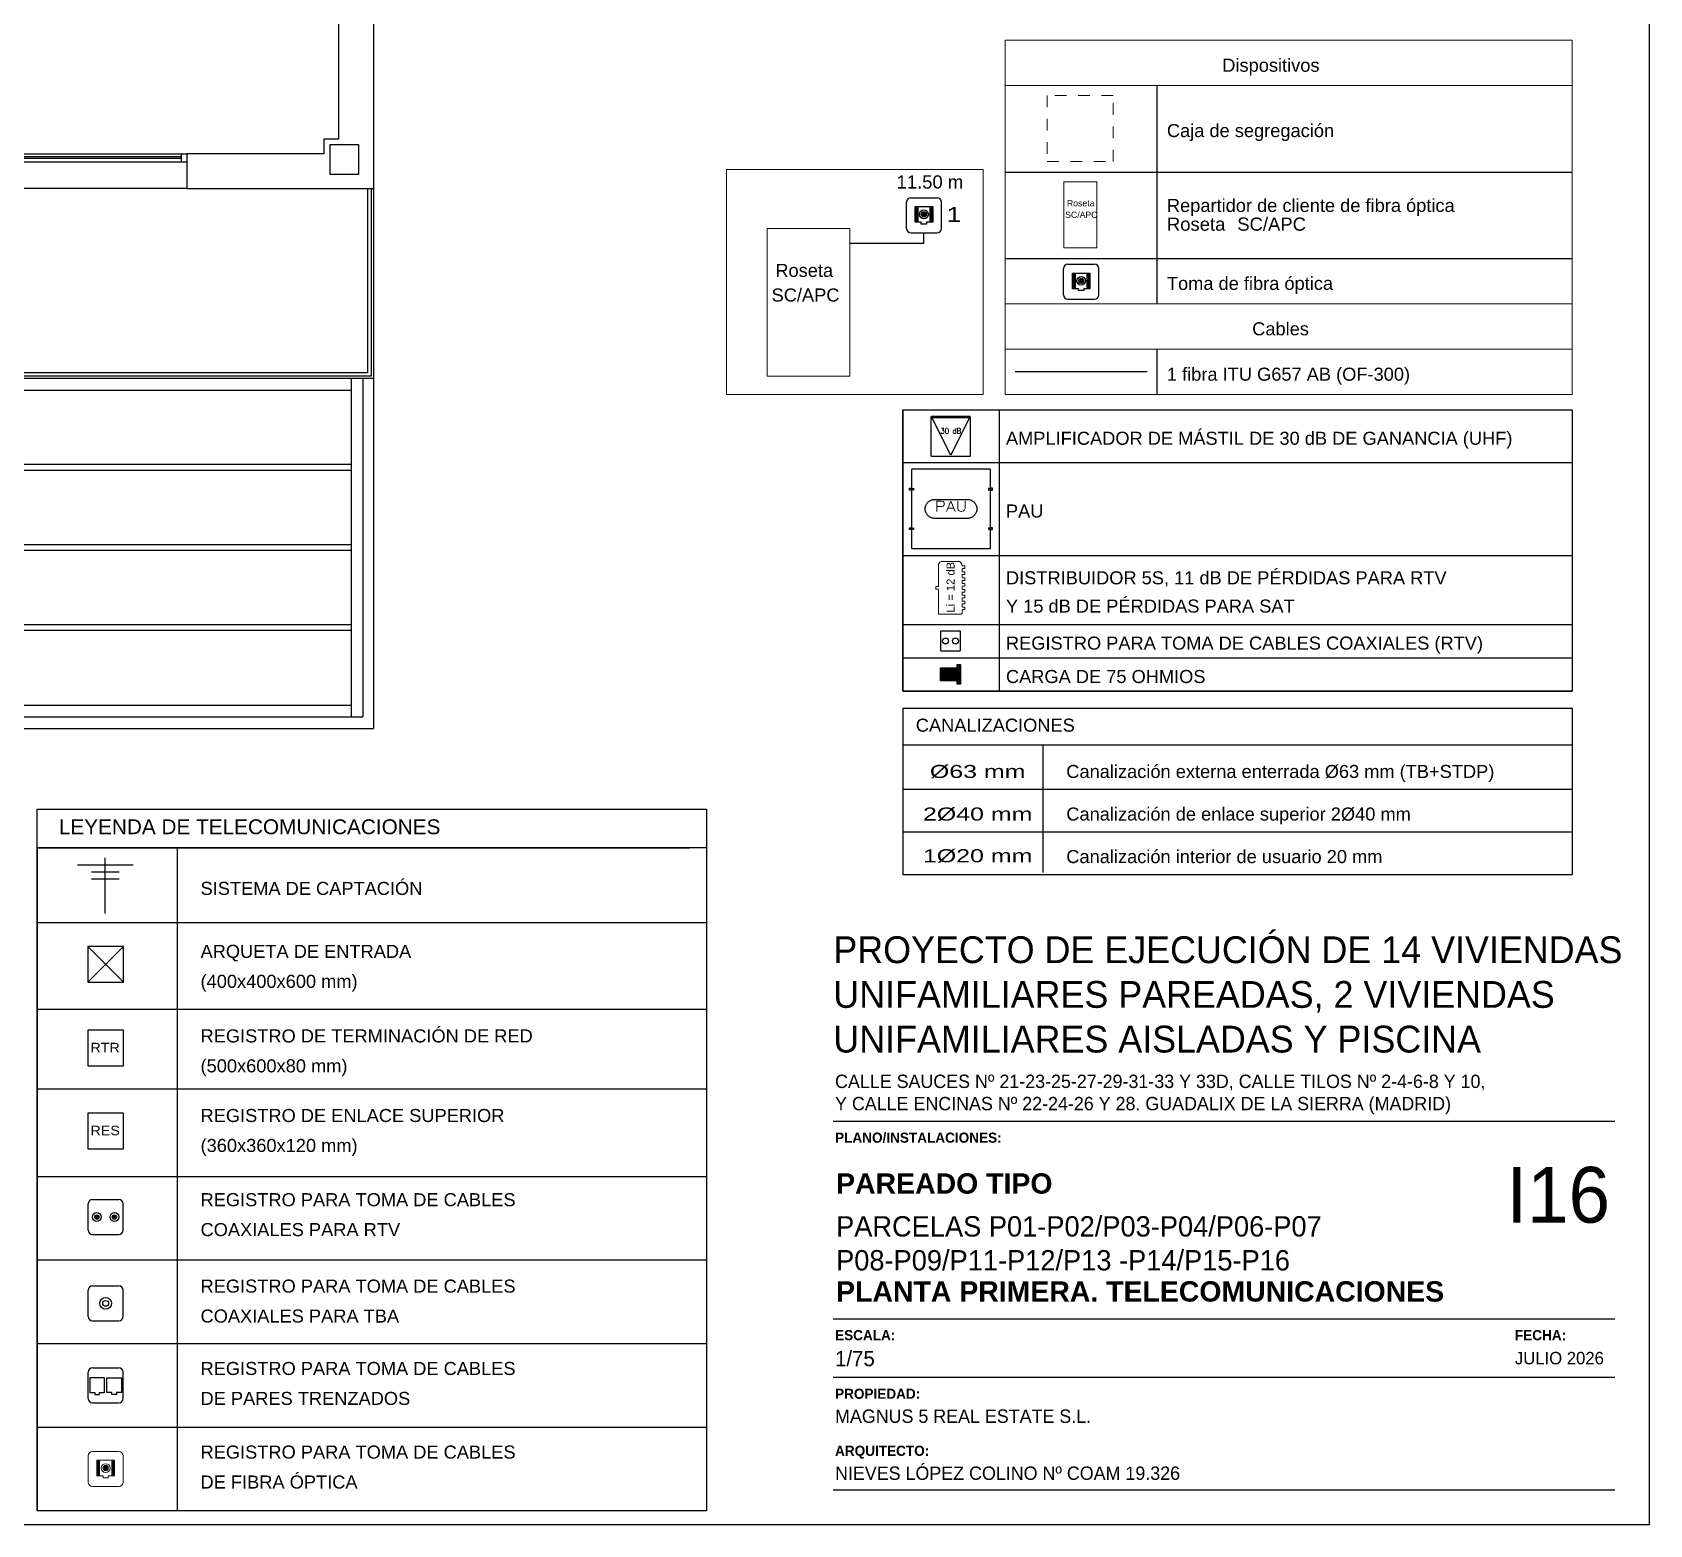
# Model space of a CAD drawing. Header units: millimetres. Extents: x 441156 to 441876, y 4514765 to 4515211.
# Drawn here: x 441552.89 to 441566.76, y 4515133.81 to 4515146.62 of the extents above; entities that cross this region are included whole.
import ezdxf
from ezdxf.enums import TextEntityAlignment as Align

# ---------------------------------------------------------------- set-up
doc = ezdxf.new("R2010")
doc.units = ezdxf.units.MM
doc.linetypes.add('CONTINUA', pattern=[0])
doc.linetypes.add('CYPE_PUNTO', pattern=[0.075, 0, -0.075])
doc.layers.add('01_cartela', color=6, linetype='Continuous', plot=False)
for name, color, linetype in [('01_mono PRIMERA', 2, 'Continuous'), ('01_solar térmico', 3, 'Continuous'), ('01_texto cartela', 5, 'Continuous'), ('01_textos', 7, 'Continuous'), ('CALEFAC_NOTAS', 7, 'Continuous'), ('VENTILACIÓN NOTAS', 7, 'Continuous')]:
    doc.layers.add(name, color=color, linetype=linetype)
for name, color, linetype, lineweight in [('FPL_PLANO_FIBRA_OPTICA_ESPANYA', 7, 'Continuous', 0), ('FPL_PLANO_LEYENDA_ESQ_FIBRA_OPTICA_ESPANYA', 7, 'Continuous', 0), ('FPL_PLANO_LEYENDA_ESQ_TELEVISION', 7, 'Continuous', 0), ('ICT_NUDOS', 19, 'Continuous', 0)]:
    doc.layers.add(name, color=color, linetype=linetype, lineweight=lineweight)
doc.styles.add('Century Gothic', font='', dxfattribs={"height": 2})
doc.styles.add('Century Gothic_3', font='', dxfattribs={"height": 4.5})
doc.styles.add('Century Gothic_5', font='', dxfattribs={"height": 2.5})
doc.styles.add('Century Gothic_6', font='', dxfattribs={"height": 11})
doc.styles.add('CYPETXT', font='romans__.ttf', dxfattribs={"height": 0.2})
doc.styles.add('CYPETXT_romans', font='arial.ttf', dxfattribs={"height": 0.2})
doc.styles.add('Estilo1', font='swissel.ttf')
doc.styles.add('NIEVES2', font='sanss___.ttf')
doc.styles.add('NIEVES3', font='swisseb.ttf')
doc.styles.get('Century Gothic').set_extended_font_data('Century Gothic')
doc.styles.get('Century Gothic_3').set_extended_font_data('Century Gothic')
doc.styles.get('Century Gothic_5').set_extended_font_data('Century Gothic')
doc.styles.get('Century Gothic_6').set_extended_font_data('Century Gothic')

# ---------------------------------------------------------------- blocks, each defined once
blk = doc.blocks.new('A$C065C7C63')
at = {"layer": '01_mono PRIMERA', "color": 254}
for p, q in [((17.707, 7.405, 0), (17.707, 4.63, 0)), ((13.307, 4.93, 0), (16.107, 4.93, 0)), ((13.307, 4.86, 0), (16.107, 4.86, 0)), ((16.057, 4.902, 0), (14.357, 4.902, 0)), ((16.057, 4.888, 0), (14.357, 4.888, 0)), ((16.057, 4.93, 0), (16.057, 4.86, 0)), ((16.107, 4.93, 0), (16.107, 4.63, 0)), ((16.107, 4.63, 0), (13.307, 4.63, 0)), ((16.107, 4.63, 0), (17.707, 4.63, 0)), ((17.657, 4.63, 0), (17.657, 3.05, 0)), ((17.687, 4.63, 0), (17.687, 3.02, 0)), ((17.707, 4.63, 0), (17.707, 3, 0)), ((17.657, 3.05, 0), (12.207, 3.05, 0)), ((17.687, 3.02, 0), (12.207, 3.02, 0)), ((17.707, 3, 0), (12.207, 3, 0)), ((17.517, 0.1, 0), (17.517, 3, 0)), ((17.617, 3, 0), (17.617, 0.1, 0)), ((17.707, 3, 0), (17.707, 0, 0)), ((13.842, 2.9), (17.517, 2.9, 0)), ((17.517, 2.263, 0), (13.842, 2.263)), ((17.517, 2.213, 0), (13.842, 2.213)), ((17.517, 1.575, 0), (13.842, 1.575)), ((17.517, 1.525, 0), (13.842, 1.525)), ((17.517, 0.888, 0), (13.842, 0.888)), ((17.517, 0.838, 0), (13.842, 0.838)), ((10.067, 0.2, 0), (17.517, 0.2, 0)), ((9.957, 0, 0), (17.707, 0, 0)), ((9.967, 0.1, 0), (17.617, 0.1, 0))]:
    blk.add_line(p, q, dxfattribs=at)
blk.add_lwpolyline([(17.407, 7.605), (17.407, 5.055), (17.282, 5.055), (17.282, 4.93), (16.107, 4.93)], dxfattribs=at)
blk.add_lwpolyline([(17.332, 4.755), (17.582, 4.755), (17.582, 5.005), (17.332, 5.005), (17.332, 4.755)], close=True, dxfattribs=at)

msp = doc.modelspace()

# ---------------------------------------------------------------- hatches: boundary and pattern name
at = {"layer": '01_solar térmico'}
for points in [[(441560.46986789, 4515145.1137553), (441560.48491922, 4515145.1137553), (441560.48491922, 4515144.99334466), (441560.46986789, 4515144.99334466)], [(441560.59027852, 4515145.1137553), (441560.60532985, 4515145.1137553), (441560.60532985, 4515144.99334466), (441560.59027852, 4515144.99334466)], [(441561.81809307, 4515144.54294679), (441561.8331444, 4515144.54294679), (441561.8331444, 4515144.42253615), (441561.81809307, 4515144.42253615)], [(441561.9385037, 4515144.54294679), (441561.95355503, 4515144.54294679), (441561.95355503, 4515144.42253615), (441561.9385037, 4515144.42253615)]]:
    msp.add_hatch(color=202, dxfattribs=at).paths.add_polyline_path(points)
h = msp.add_hatch(color=202, dxfattribs=at)
edge = h.paths.add_edge_path()
edge.add_arc((441560.53759887, 4515145.05354998), 0.02257699, 0, 360)
h = msp.add_hatch(color=202, dxfattribs=at)
edge = h.paths.add_edge_path()
edge.add_arc((441561.88582405, 4515144.48274147), 0.02257699, 0, 360)
h = msp.add_hatch(color=202, dxfattribs=at)
edge = h.paths.add_edge_path()
edge.add_arc((441553.44407311, 4515136.45160106), 0.01881416, 0, 360)
h = msp.add_hatch(color=202, dxfattribs=at)
edge = h.paths.add_edge_path()
edge.add_arc((441553.5945864, 4515136.45160106), 0.01881416, 0, 360)
at = {"layer": 'CALEFAC_NOTAS'}
for points in [[(441560.68051174, 4515141.1636695), (441560.82201996, 4515141.1636695), (441560.85032161, 4515141.05046293), (441560.68051174, 4515141.05046293)], [(441560.82201996, 4515141.19197115), (441560.85032161, 4515141.19197115), (441560.85032161, 4515141.02216128), (441560.82201996, 4515141.02216128)]]:
    msp.add_hatch(color=7, dxfattribs=at).paths.add_polyline_path(points)
at = {"layer": 'ICT_NUDOS'}
for points in [[(441553.45159878, 4515134.35816693), (441553.46665011, 4515134.35816693), (441553.46665011, 4515134.2377563), (441553.45159878, 4515134.2377563)], [(441553.57200941, 4515134.35816693), (441553.58706074, 4515134.35816693), (441553.58706074, 4515134.2377563), (441553.57200941, 4515134.2377563)]]:
    msp.add_hatch(color=202, dxfattribs=at).paths.add_polyline_path(points)
h = msp.add_hatch(color=202, dxfattribs=at)
edge = h.paths.add_edge_path()
edge.add_arc((441553.51932976, 4515134.29796161), 0.02257699, 0, 360)

# ---------------------------------------------------------------- linework, layer by layer
at = {"layer": '01_cartela', "color": 3}
msp.add_lwpolyline([(441536.12364582, 4515155.34750872), (441536.12364582, 4515133.8124847), (441566.76163388, 4515133.8124847), (441566.76163388, 4515155.34750872)], close=True, dxfattribs=at)
at = {"layer": '01_solar térmico', "color": 202}
for p, q in [((441560.38708558, 4515144.93313935), (441560.38708558, 4515145.15890928)), ((441560.4247139, 4515145.1965376), (441560.65048384, 4515145.1965376)), ((441560.68811216, 4515144.93313935), (441560.68811216, 4515145.15890928)), ((441560.4247139, 4515144.89551103), (441560.65048384, 4515144.89551103)), ((441561.73531076, 4515144.36233084), (441561.73531076, 4515144.58810077)), ((441561.77293908, 4515144.6257291), (441561.99870902, 4515144.6257291)), ((441562.03633734, 4515144.36233084), (441562.03633734, 4515144.58810077)), ((441561.77293908, 4515144.32470252), (441561.99870902, 4515144.32470252)), ((441561.31976554, 4515143.70687235), (441562.45071792, 4515143.70687235)), ((441553.27736305, 4515139.47360817), (441553.7549533, 4515139.47360817)), ((441553.51615818, 4515139.0557167), (441553.51615818, 4515139.53330695)), ((441553.39676062, 4515139.41390939), (441553.63555574, 4515139.41390939)), ((441553.39676062, 4515139.35421061), (441553.63555574, 4515139.35421061)), ((441553.36563499, 4515138.4670127), (441553.67129275, 4515138.77267046)), ((441553.36563499, 4515138.77267046), (441553.67129275, 4515138.4670127)), ((441553.36881647, 4515136.3387161), (441553.36881647, 4515136.56448603)), ((441553.40644479, 4515136.60211435), (441553.63221473, 4515136.60211435)), ((441553.66984305, 4515136.3387161), (441553.66984305, 4515136.56448603)), ((441553.40644479, 4515136.30108778), (441553.63221473, 4515136.30108778)), ((441553.36881647, 4515135.59801989), (441553.36881647, 4515135.82378983)), ((441553.40644479, 4515135.86141815), (441553.63221473, 4515135.86141815)), ((441553.66984305, 4515135.59801989), (441553.66984305, 4515135.82378983)), ((441553.40644479, 4515135.56039157), (441553.63221473, 4515135.56039157)), ((441553.40644479, 4515135.15808669), (441553.63221473, 4515135.1580867)), ((441553.36879461, 4515134.89465018), (441553.36879461, 4515135.12045291)), ((441553.36881647, 4515134.89468844), (441553.36881647, 4515135.12045837)), ((441553.66984305, 4515134.89468844), (441553.66984305, 4515135.12045837)), ((441553.66986491, 4515134.89465018), (441553.66986491, 4515135.12045291)), ((441553.40644479, 4515134.85706011), (441553.63221473, 4515134.85706011))]:
    msp.add_line(p, q, dxfattribs=at)
for points in [[(441560.46234223, 4515145.12128096), (441560.61285552, 4515145.12128096), (441560.61285552, 4515144.985819), (441560.56017586, 4515144.985819), (441560.56017586, 4515144.97076767), (441560.51502188, 4515144.97076767), (441560.51502188, 4515144.985819), (441560.46234223, 4515144.985819), (441560.46234223, 4515145.12128096)], [(441560.46986789, 4515145.1137553), (441560.48491922, 4515145.1137553), (441560.48491922, 4515144.99334466), (441560.46986789, 4515144.99334466)], [(441560.59027852, 4515145.1137553), (441560.60532985, 4515145.1137553), (441560.60532985, 4515144.99334466), (441560.59027852, 4515144.99334466)], [(441561.8105674, 4515144.55047245), (441561.96108069, 4515144.55047245), (441561.96108069, 4515144.41501049), (441561.90840104, 4515144.41501049), (441561.90840104, 4515144.39995916), (441561.86324706, 4515144.39995916), (441561.86324706, 4515144.41501049), (441561.8105674, 4515144.41501049), (441561.8105674, 4515144.55047245)], [(441561.81809307, 4515144.54294679), (441561.8331444, 4515144.54294679), (441561.8331444, 4515144.42253615), (441561.81809307, 4515144.42253615)], [(441561.9385037, 4515144.54294679), (441561.95355503, 4515144.54294679), (441561.95355503, 4515144.42253615), (441561.9385037, 4515144.42253615)], [(441553.36563499, 4515138.4670127), (441553.67129275, 4515138.4670127), (441553.67129275, 4515138.77267046), (441553.36563499, 4515138.77267046), (441553.36563499, 4515138.4670127)], [(441553.36650088, 4515137.74934474), (441553.67215864, 4515137.74934474), (441553.67215864, 4515138.0550025), (441553.36650088, 4515138.0550025), (441553.36650088, 4515137.74934474)], [(441553.36650088, 4515137.03806395), (441553.67215864, 4515137.03806395), (441553.67215864, 4515137.34372171), (441553.36650088, 4515137.34372171), (441553.36650088, 4515137.03806395)], [(441553.50938868, 4515134.94537318), (441553.50938868, 4515135.07158309), (441553.38317877, 4515135.07158309), (441553.38317877, 4515134.94537318), (441553.42524874, 4515134.94537318), (441553.42524874, 4515134.92959694), (441553.46731871, 4515134.92959694), (441553.46731871, 4515134.94537318)], [(441553.52927085, 4515134.94537318), (441553.52927085, 4515135.07158309), (441553.65548076, 4515135.0715831), (441553.65548076, 4515134.94537319), (441553.61341079, 4515134.94537319), (441553.61341079, 4515134.92959695), (441553.57134082, 4515134.92959695), (441553.57134082, 4515134.94537318)]]:
    msp.add_lwpolyline(points, close=True, dxfattribs=at)
msp.add_lwpolyline([(441559.90137412, 4515144.80570568), (441560.53759887, 4515144.80570568), (441560.53759887, 4515144.89551103)], dxfattribs=at)
for centre, radius in [((441560.53759887, 4515145.05354998), 0.03762832), ((441560.53759887, 4515145.05354998), 0.02257699), ((441561.88582405, 4515144.48274147), 0.03762832), ((441561.88582405, 4515144.48274147), 0.02257699), ((441553.44407311, 4515136.45160106), 0.03762832), ((441553.44407311, 4515136.45160106), 0.01881416), ((441553.5945864, 4515136.45160106), 0.03762832), ((441553.5945864, 4515136.45160106), 0.01881416), ((441553.51932976, 4515135.71090486), 0.0501711), ((441553.51932976, 4515135.71090486), 0.02508555)]:
    msp.add_circle(centre, radius, dxfattribs=at)
for centre, start, end in [((441560.4247139, 4515145.15890928), 90, 180), ((441560.65048384, 4515145.15890928), 0, 90), ((441560.4247139, 4515144.93313935), 180, 270), ((441560.65048384, 4515144.93313935), 270, 0), ((441561.77293908, 4515144.58810077), 90, 180), ((441561.99870902, 4515144.58810077), 0, 90), ((441561.77293908, 4515144.36233084), 180, 270), ((441561.99870902, 4515144.36233084), 270, 0), ((441553.40644479, 4515136.56448603), 90, 180), ((441553.63221473, 4515136.56448603), 0, 90), ((441553.40644479, 4515136.3387161), 180, 270), ((441553.63221473, 4515136.3387161), 270, 0), ((441553.40644479, 4515135.82378983), 90, 180), ((441553.63221473, 4515135.82378983), 0, 90), ((441553.40644479, 4515135.59801989), 180, 270), ((441553.63221473, 4515135.59801989), 270, 0), ((441553.40644479, 4515135.12045837), 90, 180), ((441553.63221473, 4515135.12045837), 0, 90), ((441553.40644479, 4515134.89468844), 180, 270), ((441553.63221473, 4515134.89468844), 270, 0)]:
    msp.add_arc(centre, 0.03762832, start, end, dxfattribs=at)
at = {"layer": '01_texto cartela', "color": 5}
for p, q in [((441559.76036073, 4515137.27339118), (441566.46163388, 4515137.27339118)), ((441559.76036073, 4515135.5790118), (441566.46163388, 4515135.5790118)), ((441559.76036073, 4515135.07669236), (441566.46163388, 4515135.07669236)), ((441559.76036073, 4515134.1124847), (441566.46163388, 4515134.1124847))]:
    msp.add_line(p, q, dxfattribs=at)
at = {"layer": 'CALEFAC_NOTAS', "color": 7}
for p, q in [((441560.35575037, 4515143.37598477), (441560.35575037, 4515140.96272783)), ((441566.09826554, 4515143.37598477), (441566.09826554, 4515140.96272783)), ((441560.35575037, 4515140.96272783), (441566.09826554, 4515140.96272783)), ((441560.35575037, 4515140.81744487), (441566.09826554, 4515140.81744487)), ((441560.35575037, 4515140.50339057), (441566.09826554, 4515140.50339057)), ((441552.93060739, 4515139.61772133), (441552.93060739, 4515133.9318745)), ((441552.93060739, 4515139.61772133), (441558.52781939, 4515139.61772133)), ((441560.35575037, 4515139.39095549), (441566.09826554, 4515139.39095549))]:
    msp.add_line(p, q, dxfattribs=at)
at = {"layer": 'CALEFAC_NOTAS', "linetype": 'CONTINUA'}
for p, q in [((441560.35575037, 4515140.81744487), (441560.35575037, 4515139.39095549)), ((441566.09826554, 4515140.81744487), (441566.09826554, 4515139.39095549))]:
    msp.add_line(p, q, dxfattribs=at)
for points in [[(441566.09826554, 4515140.96272783), (441560.35575037, 4515140.96272783), (441560.35575037, 4515143.37598477), (441566.09826554, 4515143.37598477)], [(441552.93060739, 4515139.95161906), (441558.67312255, 4515139.95161906), (441558.67312255, 4515133.9318745), (441552.93060739, 4515133.9318745)]]:
    msp.add_lwpolyline(points, close=True, dxfattribs=at)
at = {"layer": 'CALEFAC_NOTAS', "color": 7}
for points in [[(441560.7675393, 4515143.31867394), (441560.60282373, 4515143.31867394), (441560.6012495, 4515143.31842461), (441560.59982938, 4515143.31770102), (441560.59870236, 4515143.316574), (441560.59797877, 4515143.31515387), (441560.59772943, 4515143.31357965), (441560.59772943, 4515142.98414851), (441560.59797877, 4515142.98257428), (441560.59870236, 4515142.98115415), (441560.59982938, 4515142.98002714), (441560.6012495, 4515142.97930354), (441560.60282373, 4515142.97905421), (441560.93225487, 4515142.97905421), (441560.93382909, 4515142.97930354), (441560.93524922, 4515142.98002714), (441560.93637624, 4515142.98115415), (441560.93709983, 4515142.98257428), (441560.93734916, 4515142.98414851), (441560.93734916, 4515143.31357965), (441560.93709983, 4515143.31515387), (441560.93637624, 4515143.316574), (441560.93524922, 4515143.31770102), (441560.93382909, 4515143.31842461), (441560.93225487, 4515143.31867394), (441560.7675393, 4515143.31867394)], [(441560.60621993, 4515143.31018345), (441560.92885867, 4515143.31018345), (441560.7675393, 4515142.9875447), (441560.60621993, 4515143.31018345)], [(441560.76966192, 4515142.86655517), (441560.43513649, 4515142.86655517), (441560.43356226, 4515142.86630584), (441560.43214213, 4515142.86558225), (441560.43101511, 4515142.86445523), (441560.43029152, 4515142.8630351), (441560.43004219, 4515142.86146088), (441560.43004219, 4515142.19241001), (441560.43029152, 4515142.19083578), (441560.43101511, 4515142.18941566), (441560.43214213, 4515142.18828863), (441560.43356226, 4515142.18756504), (441560.43513649, 4515142.18731571), (441561.10418736, 4515142.18731571), (441561.10576158, 4515142.18756504), (441561.10718171, 4515142.18828863), (441561.10830873, 4515142.18941566), (441561.10903232, 4515142.19083578), (441561.10928165, 4515142.19241001), (441561.10928165, 4515142.86146088), (441561.10903232, 4515142.8630351), (441561.10830873, 4515142.86445523), (441561.10718171, 4515142.86558225), (441561.10576158, 4515142.86630584), (441561.10418736, 4515142.86655517), (441560.76966192, 4515142.86655517)], [(441560.43004219, 4515142.68825481), (441560.4130612, 4515142.68825481), (441560.4130612, 4515142.7052358), (441560.43004219, 4515142.7052358), (441560.43004219, 4515142.68825481)], [(441560.44702318, 4515142.7052358), (441560.44702318, 4515142.68825481), (441560.43004219, 4515142.69674531), (441560.44702318, 4515142.7052358)], [(441561.09230067, 4515142.7052358), (441561.09230067, 4515142.68825481), (441561.10928165, 4515142.69674531), (441561.09230067, 4515142.7052358)], [(441561.10928165, 4515142.68825481), (441561.12626264, 4515142.68825481), (441561.12626264, 4515142.7052358), (441561.10928165, 4515142.7052358), (441561.10928165, 4515142.68825481)], [(441560.90958525, 4515142.60844418), (441560.91502943, 4515142.60826216), (441560.9204493, 4515142.60771691), (441560.92582065, 4515142.60681088), (441560.93111948, 4515142.6055481), (441560.93632214, 4515142.60393423), (441560.94140539, 4515142.60197645), (441560.94634652, 4515142.59968352), (441560.95112346, 4515142.59706569), (441560.95571488, 4515142.59413463), (441560.96010028, 4515142.59090345), (441560.96426007, 4515142.58738657), (441560.96817566, 4515142.5835997), (441560.97182958, 4515142.57955975), (441560.97520549, 4515142.57528477), (441560.97828833, 4515142.57079385), (441560.98106433, 4515142.56610705), (441560.98352108, 4515142.5612453), (441560.98564762, 4515142.55623031), (441560.98743445, 4515142.55108449), (441560.98887358, 4515142.54583081), (441560.98995859, 4515142.54049274), (441560.99068463, 4515142.53509411), (441560.99104847, 4515142.52965905), (441560.99104847, 4515142.52421183), (441560.99068463, 4515142.51877677), (441560.98995859, 4515142.51337815), (441560.98887358, 4515142.50804008), (441560.98743445, 4515142.50278639), (441560.98564762, 4515142.49764057), (441560.98352108, 4515142.49262558), (441560.98106433, 4515142.48776383), (441560.97828833, 4515142.48307703), (441560.97520549, 4515142.47858611), (441560.97182958, 4515142.47431113), (441560.96817566, 4515142.47027119), (441560.96426007, 4515142.46648432), (441560.96010028, 4515142.46296744), (441560.95571488, 4515142.45973625), (441560.95112346, 4515142.4568052), (441560.94634652, 4515142.45418736), (441560.94140539, 4515142.45189443), (441560.93632214, 4515142.44993666), (441560.93111948, 4515142.44832278), (441560.92582065, 4515142.44706), (441560.9204493, 4515142.44615397), (441560.91502943, 4515142.44560873), (441560.90958525, 4515142.44542671), (441560.62973859, 4515142.44542671), (441560.62429441, 4515142.44560873), (441560.61887454, 4515142.44615397), (441560.61350319, 4515142.44706), (441560.60820436, 4515142.44832278), (441560.6030017, 4515142.44993666), (441560.59791846, 4515142.45189443), (441560.59297733, 4515142.45418736), (441560.58820038, 4515142.4568052), (441560.58360896, 4515142.45973625), (441560.57922356, 4515142.46296744), (441560.57506378, 4515142.46648432), (441560.57114818, 4515142.47027119), (441560.56749427, 4515142.47431113), (441560.56411835, 4515142.47858611), (441560.56103551, 4515142.48307703), (441560.55825951, 4515142.48776383), (441560.55580276, 4515142.49262558), (441560.55367622, 4515142.49764057), (441560.5518894, 4515142.50278639), (441560.55045026, 4515142.50804008), (441560.54936525, 4515142.51337815), (441560.54863921, 4515142.51877677), (441560.54827537, 4515142.52421183), (441560.54827537, 4515142.52965905), (441560.54863921, 4515142.53509411), (441560.54936525, 4515142.54049274), (441560.55045026, 4515142.54583081), (441560.5518894, 4515142.55108449), (441560.55367622, 4515142.55623031), (441560.55580276, 4515142.5612453), (441560.55825951, 4515142.56610705), (441560.56103551, 4515142.57079385), (441560.56411835, 4515142.57528477), (441560.56749427, 4515142.57955975), (441560.57114818, 4515142.5835997), (441560.57506378, 4515142.58738657), (441560.57922356, 4515142.59090345), (441560.58360896, 4515142.59413463), (441560.58820038, 4515142.59706569), (441560.59297733, 4515142.59968352), (441560.59791846, 4515142.60197645), (441560.6030017, 4515142.60393423), (441560.60820436, 4515142.6055481), (441560.61350319, 4515142.60681088), (441560.61887454, 4515142.60771691), (441560.62429441, 4515142.60826216), (441560.62973859, 4515142.60844418), (441560.90958525, 4515142.60844418)], [(441560.43004219, 4515142.34863508), (441560.4130612, 4515142.34863508), (441560.4130612, 4515142.36561607), (441560.43004219, 4515142.36561607), (441560.43004219, 4515142.34863508)], [(441560.44702318, 4515142.36561607), (441560.44702318, 4515142.34863508), (441560.43004219, 4515142.35712558), (441560.44702318, 4515142.36561607)], [(441561.09230067, 4515142.36561607), (441561.09230067, 4515142.34863508), (441561.10928165, 4515142.35712558), (441561.09230067, 4515142.36561607)], [(441561.10928165, 4515142.34863508), (441561.12626264, 4515142.34863508), (441561.12626264, 4515142.36561607), (441561.10928165, 4515142.36561607), (441561.10928165, 4515142.34863508)], [(441560.76541667, 4515141.4785253), (441560.68560604, 4515141.4785253), (441560.68403181, 4515141.47827596), (441560.68261169, 4515141.47755237), (441560.68148467, 4515141.47642535), (441560.68076107, 4515141.47500523), (441560.68051174, 4515141.473431), (441560.68051174, 4515141.31380973), (441560.68076107, 4515141.3122355), (441560.68148467, 4515141.31081538), (441560.68261169, 4515141.30968835), (441560.68403181, 4515141.30896476), (441560.68560604, 4515141.30871543), (441560.84522731, 4515141.30871543), (441560.84680154, 4515141.30896476), (441560.84822166, 4515141.30968835), (441560.84934868, 4515141.31081538), (441560.85007228, 4515141.3122355), (441560.85032161, 4515141.31380973), (441560.85032161, 4515141.473431), (441560.85007228, 4515141.47500523), (441560.84934868, 4515141.47642535), (441560.84822166, 4515141.47755237), (441560.84680154, 4515141.47827596), (441560.84522731, 4515141.4785253), (441560.76541667, 4515141.4785253)], [(441560.68051174, 4515141.1636695), (441560.82201996, 4515141.1636695), (441560.85032161, 4515141.05046293), (441560.68051174, 4515141.05046293)], [(441560.82201996, 4515141.19197115), (441560.85032161, 4515141.19197115), (441560.85032161, 4515141.02216128), (441560.82201996, 4515141.02216128)]]:
    msp.add_lwpolyline(points, close=True, dxfattribs=at)
msp.add_lwpolyline([(441558.67312255, 4515139.61772133), (441552.93060739, 4515139.61772133), (441552.93060739, 4515139.95161906)], dxfattribs=at)
for centre in [(441560.72296421, 4515141.39362036), (441560.80786914, 4515141.39362036)]:
    msp.add_circle(centre, 0.02547148, dxfattribs=at)
at = {"layer": 'FPL_PLANO_FIBRA_OPTICA_ESPANYA'}
msp.add_lwpolyline([(441559.90137412, 4515144.93237235), (441559.19176554, 4515144.93237235), (441559.19176554, 4515143.66570568), (441559.90137412, 4515143.66570568), (441559.90137412, 4515144.93237235)], close=True, dxfattribs=at)
at = {"layer": 'FPL_PLANO_LEYENDA_ESQ_FIBRA_OPTICA_ESPANYA', "lineweight": 9}
for p, q in [((441561.23426554, 4515146.54737235), (441566.09826554, 4515146.54737235)), ((441561.23426554, 4515146.54737235), (441561.23426554, 4515143.50737235)), ((441566.09826554, 4515146.54737235), (441566.09826554, 4515143.50737235)), ((441561.23426554, 4515146.15787235), (441566.09826554, 4515146.15787235)), ((441561.23426554, 4515144.28637235), (441566.09826554, 4515144.28637235)), ((441561.23426554, 4515143.89687235), (441566.09826554, 4515143.89687235)), ((441561.23426554, 4515143.50737235), (441566.09826554, 4515143.50737235))]:
    msp.add_line(p, q, dxfattribs=at)
at = {"layer": 'FPL_PLANO_LEYENDA_ESQ_FIBRA_OPTICA_ESPANYA', "color": 9, "true_color": 0xc0c0c0}
msp.add_lwpolyline([(441566.09826554, 4515146.54737235), (441561.23426554, 4515146.54737235)], dxfattribs=at)
at = {"layer": 'FPL_PLANO_LEYENDA_ESQ_FIBRA_OPTICA_ESPANYA', "color": 254, "true_color": 0xdad7d3}
for points in [[(441561.23426554, 4515146.54737235), (441566.09826554, 4515146.54737235), (441566.09826554, 4515146.15787235), (441561.23426554, 4515146.15787235)], [(441561.23426554, 4515144.28637235), (441566.09826554, 4515144.28637235), (441566.09826554, 4515143.89687235), (441561.23426554, 4515143.89687235)]]:
    msp.add_lwpolyline(points, close=True, dxfattribs=at)
at = {"layer": 'FPL_PLANO_LEYENDA_ESQ_FIBRA_OPTICA_ESPANYA', "linetype": 'CYPE_PUNTO'}
msp.add_lwpolyline([(441562.16122298, 4515146.07237235), (441561.59526554, 4515146.07237235), (441561.59526554, 4515145.5064149), (441562.16122298, 4515145.5064149), (441562.16122298, 4515146.07237235)], close=True, dxfattribs=at)
at = {"layer": 'FPL_PLANO_LEYENDA_ESQ_FIBRA_OPTICA_ESPANYA', "lineweight": 9}
msp.add_lwpolyline([(441558.8434322, 4515143.50737235), (441561.04426554, 4515143.50737235), (441561.04426554, 4515145.43903901), (441558.8434322, 4515145.43903901), (441558.8434322, 4515143.50737235)], close=True, dxfattribs=at)
at = {"layer": 'FPL_PLANO_LEYENDA_ESQ_FIBRA_OPTICA_ESPANYA'}
msp.add_lwpolyline([(441562.02074426, 4515145.33137235), (441561.73776554, 4515145.33137235), (441561.73776554, 4515144.7654149), (441562.02074426, 4515144.7654149), (441562.02074426, 4515145.33137235)], close=True, dxfattribs=at)
at = {"layer": 'FPL_PLANO_LEYENDA_ESQ_TELEVISION'}
msp.add_lwpolyline([(441560.63836351, 4515141.86096678), (441560.66098531, 4515141.86096678), (441560.66098531, 4515142.04194115), (441560.66264609, 4515142.05242693), (441560.66746588, 4515142.06188629), (441560.67497287, 4515142.06939328), (441560.68443223, 4515142.07421307), (441560.694918, 4515142.07587385), (441560.83064879, 4515142.07587385), (441560.84113457, 4515142.07421307), (441560.85059393, 4515142.06939328), (441560.85810091, 4515142.06188629), (441560.8629207, 4515142.05242693), (441560.86458148, 4515142.04194115), (441560.86458148, 4515142.03691409), (441560.88720328, 4515142.03691409), (441560.88720328, 4515142.01429229), (441560.87136802, 4515142.01429229), (441560.86927087, 4515142.01396013), (441560.86737899, 4515142.01299618), (441560.8658776, 4515142.01149478), (441560.86491364, 4515142.00960291), (441560.86458148, 4515142.00750575), (441560.86458148, 4515141.99342997), (441560.86491364, 4515141.99133281), (441560.8658776, 4515141.98944094), (441560.86737899, 4515141.98793954), (441560.86927087, 4515141.98697559), (441560.87136802, 4515141.98664343), (441560.88720328, 4515141.98664343), (441560.88720328, 4515141.96402163), (441560.87136802, 4515141.96402163), (441560.86927087, 4515141.96368947), (441560.86737899, 4515141.96272552), (441560.8658776, 4515141.96122412), (441560.86491364, 4515141.95933225), (441560.86458148, 4515141.95723509), (441560.86458148, 4515141.94315931), (441560.86491364, 4515141.94106215), (441560.8658776, 4515141.93917028), (441560.86737899, 4515141.93766888), (441560.86927087, 4515141.93670493), (441560.87136802, 4515141.93637277), (441560.88720328, 4515141.93637277), (441560.88720328, 4515141.91375097), (441560.87136802, 4515141.91375097), (441560.86927087, 4515141.91341881), (441560.86737899, 4515141.91245486), (441560.8658776, 4515141.91095346), (441560.86491364, 4515141.90906159), (441560.86458148, 4515141.90696443), (441560.86458148, 4515141.89288865), (441560.86491364, 4515141.89079149), (441560.8658776, 4515141.88889962), (441560.86737899, 4515141.88739822), (441560.86927087, 4515141.88643427), (441560.87136802, 4515141.88610211), (441560.88720328, 4515141.88610211), (441560.88720328, 4515141.86348031), (441560.87136802, 4515141.86348031), (441560.86927087, 4515141.86314815), (441560.86737899, 4515141.8621842), (441560.8658776, 4515141.8606828), (441560.86491364, 4515141.85879093), (441560.86458148, 4515141.85669377), (441560.86458148, 4515141.84261799), (441560.86491364, 4515141.84052083), (441560.8658776, 4515141.83862896), (441560.86737899, 4515141.83712756), (441560.86927087, 4515141.8361636), (441560.87136802, 4515141.83583145), (441560.88720328, 4515141.83583145), (441560.88720328, 4515141.81320965), (441560.87136802, 4515141.81320965), (441560.86927087, 4515141.81287749), (441560.86737899, 4515141.81191354), (441560.8658776, 4515141.81041214), (441560.86491364, 4515141.80852027), (441560.86458148, 4515141.80642311), (441560.86458148, 4515141.79234733), (441560.86491364, 4515141.79025017), (441560.8658776, 4515141.7883583), (441560.86737899, 4515141.7868569), (441560.86927087, 4515141.78589294), (441560.87136802, 4515141.78556079), (441560.88720328, 4515141.78556079), (441560.88720328, 4515141.76293899), (441560.87136802, 4515141.76293899), (441560.86927087, 4515141.76260683), (441560.86737899, 4515141.76164288), (441560.8658776, 4515141.76014148), (441560.86491364, 4515141.75824961), (441560.86458148, 4515141.75615245), (441560.86458148, 4515141.74207667), (441560.86491364, 4515141.73997951), (441560.8658776, 4515141.73808764), (441560.86737899, 4515141.73658624), (441560.86927087, 4515141.73562228), (441560.87136802, 4515141.73529013), (441560.88720328, 4515141.73529013), (441560.88720328, 4515141.71266833), (441560.87136802, 4515141.71266833), (441560.86927087, 4515141.71233617), (441560.86737899, 4515141.71137222), (441560.8658776, 4515141.70987082), (441560.86491364, 4515141.70797895), (441560.86458148, 4515141.70588179), (441560.86458148, 4515141.69180601), (441560.86491364, 4515141.68970885), (441560.8658776, 4515141.68781698), (441560.86737899, 4515141.68631558), (441560.86927087, 4515141.68535162), (441560.87136802, 4515141.68501947), (441560.88720328, 4515141.68501947), (441560.88720328, 4515141.66239767), (441560.87136802, 4515141.66239767), (441560.86927087, 4515141.66206551), (441560.86737899, 4515141.66110156), (441560.8658776, 4515141.65960016), (441560.86491364, 4515141.65770829), (441560.86458148, 4515141.65561113), (441560.86458148, 4515141.63022445), (441560.86424933, 4515141.62812729), (441560.86328537, 4515141.62623542), (441560.86178397, 4515141.62473402), (441560.8598921, 4515141.62377007), (441560.85779494, 4515141.62343791), (441560.66777185, 4515141.62343791), (441560.66567469, 4515141.62377007), (441560.66378282, 4515141.62473402), (441560.66228142, 4515141.62623542), (441560.66131747, 4515141.62812729), (441560.66098531, 4515141.63022445), (441560.66098531, 4515141.83155844), (441560.66065315, 4515141.8336556), (441560.6596892, 4515141.83554747), (441560.6581878, 4515141.83704887), (441560.65629593, 4515141.83801282), (441560.65419877, 4515141.83834498), (441560.63836351, 4515141.83834498), (441560.63836351, 4515141.86096678)], close=True, dxfattribs=at)
at = {"layer": 'ICT_NUDOS', "color": 202}
for p, q in [((441553.40644479, 4515134.44094924), (441553.63221473, 4515134.44094924)), ((441553.36881647, 4515134.17755098), (441553.36881647, 4515134.40332092)), ((441553.66984305, 4515134.17755098), (441553.66984305, 4515134.40332092)), ((441553.40644479, 4515134.13992266), (441553.63221473, 4515134.13992266))]:
    msp.add_line(p, q, dxfattribs=at)
for points in [[(441553.44407311, 4515134.36569259), (441553.5945864, 4515134.36569259), (441553.5945864, 4515134.23023063), (441553.54190675, 4515134.23023063), (441553.54190675, 4515134.2151793), (441553.49675277, 4515134.2151793), (441553.49675277, 4515134.23023063), (441553.44407311, 4515134.23023063), (441553.44407311, 4515134.36569259)], [(441553.45159878, 4515134.35816693), (441553.46665011, 4515134.35816693), (441553.46665011, 4515134.2377563), (441553.45159878, 4515134.2377563)], [(441553.57200941, 4515134.35816693), (441553.58706074, 4515134.35816693), (441553.58706074, 4515134.2377563), (441553.57200941, 4515134.2377563)]]:
    msp.add_lwpolyline(points, close=True, dxfattribs=at)
for radius in [0.03762832, 0.02257699]:
    msp.add_circle((441553.51932976, 4515134.29796161), radius, dxfattribs=at)
for centre, start, end in [((441553.40644479, 4515134.40332092), 90, 180), ((441553.63221473, 4515134.40332092), 0, 90), ((441553.40644479, 4515134.17755098), 180, 270), ((441553.63221473, 4515134.17755098), 270, 0)]:
    msp.add_arc(centre, 0.03762832, start, end, dxfattribs=at)
at = {"layer": 'VENTILACIÓN NOTAS', "color": 5}
for p, q in [((441562.53576554, 4515146.15787235), (441562.53576554, 4515144.28637235)), ((441561.23426554, 4515145.41687235), (441566.09826554, 4515145.41687235)), ((441561.23426554, 4515144.67587235), (441566.09826554, 4515144.67587235)), ((441562.53576554, 4515143.89687235), (441562.53576554, 4515143.50737235)), ((441561.18357347, 4515143.37598477), (441561.18357347, 4515140.96272783)), ((441560.35575037, 4515142.923866), (441566.09826554, 4515142.923866)), ((441560.35575037, 4515142.12788226), (441566.09826554, 4515142.12788226)), ((441560.35575037, 4515141.53583613), (441566.09826554, 4515141.53583613)), ((441560.35575037, 4515141.24928198), (441566.09826554, 4515141.24928198)), ((441561.55786565, 4515140.50339057), (441561.55786565, 4515139.40811693)), ((441560.35575037, 4515140.12113792), (441566.09826554, 4515140.12113792)), ((441560.35575037, 4515139.7560467), (441566.09826554, 4515139.7560467)), ((441554.13272266, 4515139.61772133), (441554.13272266, 4515133.9318745)), ((441552.93060739, 4515138.97746313), (441558.67312255, 4515138.97746313)), ((441552.93060739, 4515138.97746313), (441558.67312255, 4515138.97746313)), ((441552.93060739, 4515138.23469925), (441558.67312255, 4515138.23469925)), ((441552.93060739, 4515138.23469925), (441558.67312255, 4515138.23469925)), ((441552.93060739, 4515137.55184555), (441558.67312255, 4515137.55184555)), ((441552.93060739, 4515136.80042434), (441558.67312255, 4515136.80042434)), ((441552.93060739, 4515136.08328688), (441558.67312255, 4515136.08328688)), ((441552.93060739, 4515135.36614942), (441558.67312255, 4515135.36614942)), ((441552.93060739, 4515134.64901196), (441558.67312255, 4515134.64901196))]:
    msp.add_line(p, q, dxfattribs=at)

# ---------------------------------------------------------------- block references
at = {"layer": '01_mono PRIMERA'}
msp.add_blockref('A$C065C7C63', (441538.10947956, 4515140.64417545), dxfattribs=at)

# ---------------------------------------------------------------- texts
at = {"layer": '01_solar térmico', "color": 202, "style": 'NIEVES2'}
for s, width, p, p2 in [('RTR', 1.096161, (441553.38911367, 4515137.86467189), (441553.64097567, 4515137.86467189)), ('RES', 1.095627, (441553.38911367, 4515137.1533911), (441553.64097567, 4515137.1533911))]:
    msp.add_text(s, height=0.081508736, dxfattribs=dict(at, width=width)).set_placement(p, p2, align=Align.FIT)
at = {"layer": '01_texto cartela', "color": 5}
for s, insert, char_height, width, attachment_point, style in [('\\PPROYECTO DE EJECUCIÓN DE 14 VIVIENDAS UNIFAMILIARES PAREADAS, 2 VIVIENDAS UNIFAMILIARES AISLADAS Y PISCINA', (441559.76036073, 4515139.24320227), 0.23, 6.8221698289, 1, 'Century Gothic_3'), ('CALLE SAUCES Nº 21-23-25-27-29-31-33 Y 33D, CALLE TILOS Nº 2-4-6-8 Y 10, \\PY CALLE ENCINAS Nº 22-24-26 Y 28. GUADALIX DE LA SIERRA (MADRID)', (441559.77515462, 4515137.67310265), 0.114550418, 9.2468106263, 1, 'Century Gothic'), ('{\\fCentury Gothic|b1|i0|c0|p34;PLANO/INSTALACIONES: }', (441559.77515462, 4515137.17613372), 0.0870135776, 2.1171461181, 1, 'Century Gothic'), ('\\pt2.3273;\\PPARCELAS P01-P02/P03-P04/P06-P07\\PP08-P09/P11-P12/P13 -P14/P15-P16 ', (441559.78403095, 4515135.99094298), 0.1745530179, 7.0090801689, 7, 'Century Gothic_5'), ('\\pt2.3273;PLANTA PRIMERA. TELECOMUNICACIONES', (441559.78403095, 4515135.72377073), 0.1745530179, 7.0090801689, 7, 'NIEVES3'), ('{\\fCentury Gothic|b1|i0|c0|p34;ESCALA: }', (441559.77515462, 4515135.48175434), 0.0870135776, 2.1171461181, 1, 'Century Gothic'), ('{\\fCentury Gothic|b1|i0|c0|p34;FECHA: }', (441565.60602204, 4515135.48175434), 0.0870135776, 2.1171461181, 1, 'Century Gothic'), ('1/75', (441559.77515462, 4515135.3031219), 0.130914763, 2.1171461181, 1, 'Century Gothic'), ('JULIO 2026', (441565.60602204, 4515135.29489519), 0.106913723, 3.5043768434, 1, 'Century Gothic'), ('{\\fCentury Gothic|b1|i0|c0|p34;PROPIEDAD:}', (441559.77515462, 4515134.97906928), 0.0870135776, 0.8370923696, 1, 'Century Gothic'), ('MAGNUS 5 REAL ESTATE S.L.', (441559.77515462, 4515134.80043684), 0.114550418, 4.882308024, 1, 'Century Gothic'), ('{\\fCentury Gothic|b1|i0|c0|p34;ARQUITECTO:}', (441559.77515462, 4515134.489984), 0.0870135776, 0.8370923696, 1, 'Century Gothic'), ('NIEVES LÓPEZ COLINO Nº COAM 19.326', (441559.77515462, 4515134.31135157), 0.114550418, 3.6515309653, 1, 'Century Gothic')]:
    msp.add_mtext(s, dxfattribs=dict(at, insert=insert, char_height=char_height, width=width, attachment_point=attachment_point, style=style))
at = {"layer": '01_texto cartela', "color": 1}
for s, insert, char_height, width, attachment_point, style in [('\\pt2.3273;PAREADO TIPO ', (441559.78403095, 4515136.64975464), 0.1745530179, 7.0090801689, 7, 'NIEVES3'), ('I16', (441566.42210664, 4515136.88187026), 0.478574677, 1.0498533469, 3, 'Century Gothic_6')]:
    msp.add_mtext(s, dxfattribs=dict(at, insert=insert, char_height=char_height, width=width, attachment_point=attachment_point, style=style))
at = {"layer": '01_textos', "color": 5, "style": 'Estilo1'}
for s, height, p in [('Dispositivos', 0.1119292596, (441563.09626554, 4515146.24337235)), ('Caja de segregación', 0.1119292596, (441562.62126554, 4515145.68287235)), ('Repartidor de cliente de fibra óptica', 0.1119292596, (441562.62126554, 4515145.04064282)), ('Roseta', 0.11192926, (441559.26307887, 4515144.48323346)), ('SC/APC', 0.11192926, (441559.23096887, 4515144.27212235)), ('Toma de fibra óptica', 0.1119292596, (441562.62126554, 4515144.37187235)), ('Cables', 0.11192926, (441563.35276554, 4515143.98237235)), ('1 fibra ITU G657 AB (OF-300)', 0.1119292596, (441562.62126554, 4515143.59287235))]:
    msp.add_text(s, height=height, dxfattribs=at).set_placement(p, align=Align.BOTTOM_LEFT)
for s, height, p in [('AMPLIFICADOR DE MÁSTIL DE 30 dB DE GANANCIA (UHF)', 0.1119292596, (441561.2408843, 4515143.07669488)), ('PAU', 0.11192926, (441561.2408843, 4515142.45264363)), ('DISTRIBUIDOR 5S, 11 dB DE PÉRDIDAS PARA RTV ', 0.1119292596, (441561.2408843, 4515141.87952034)), ('Y 15 dB DE PÉRDIDAS PARA SAT', 0.1119292596, (441561.2408843, 4515141.6370289)), ('REGISTRO PARA TOMA DE CABLES COAXIALES (RTV)', 0.1119292596, (441561.2408843, 4515141.31932855)), ('CARGA DE 75 OHMIOS', 0.1119292596, (441561.2408843, 4515141.0327744)), ('CANALIZACIONES', 0.1119292596, (441560.46759251, 4515140.61532485)), ('Canalización externa enterrada %%C63 mm (TB+STDP) ', 0.1119292596, (441561.75839663, 4515140.21822476)), ('Canalización de enlace superior 2%%C40 mm ', 0.1119292596, (441561.75839663, 4515139.85313354)), ('Canalización interior de usuario 20 mm ', 0.1119292596, (441561.75839663, 4515139.48804233)), ('SISTEMA DE CAPTACIÓN', 0.1119292596, (441554.33325365, 4515139.21519694)), ('ARQUETA DE ENTRADA', 0.1119292596, (441554.33325365, 4515138.67464889)), ('(400x400x600 mm)', 0.1119292596, (441554.33325365, 4515138.41782523)), ('REGISTRO DE TERMINACIÓN DE RED ', 0.1119292596, (441554.33325365, 4515137.94952651)), ('(500x600x80 mm)', 0.1119292596, (441554.33325365, 4515137.69270286)), ('REGISTRO DE ENLACE SUPERIOR', 0.1119292596, (441554.33325365, 4515137.2666728)), ('(360x360x120 mm)', 0.1119292596, (441554.33325365, 4515137.00984915)), ('REGISTRO PARA TOMA DE CABLES ', 0.1119292596, (441554.33325365, 4515136.54457055)), ('COAXIALES PARA RTV', 0.1119292596, (441554.33325365, 4515136.28774689)), ('REGISTRO PARA TOMA DE CABLES ', 0.1119292596, (441554.33325365, 4515135.80320198)), ('COAXIALES PARA TBA', 0.1119292596, (441554.33325365, 4515135.54637832)), ('REGISTRO PARA TOMA DE CABLES', 0.1119292596, (441554.33325365, 4515135.09642017)), ('DE PARES TRENZADOS', 0.1119292596, (441554.33325365, 4515134.83959651)), ('REGISTRO PARA TOMA DE CABLES', 0.1119292596, (441554.33325365, 4515134.37928271)), ('DE FIBRA ÓPTICA', 0.1119292596, (441554.33325365, 4515134.12245905))]:
    msp.add_text(s, height=height, dxfattribs=at).set_placement(p)
for s, width, p, p2 in [('%%c63 mm', 1.15236, (441560.5885314, 4515140.21822476), (441561.407864, 4515140.21822476)), ('2%%C40 mm', 1.156229, (441560.52909795, 4515139.85313354), (441561.46729745, 4515139.85313354)), ('1%%c20 mm', 1.156229, (441560.52909795, 4515139.4951624), (441561.46729745, 4515139.4951624))]:
    msp.add_text(s, height=0.11192926, dxfattribs=dict(at, width=width)).set_placement(p, p2, align=Align.FIT)
at = {"layer": '01_textos', "color": 1, "style": 'Estilo1'}
msp.add_text('LEYENDA DE TELECOMUNICACIONES', height=0.1273653913, dxfattribs=at).set_placement((441553.11823576, 4515139.73605245))
at = {"layer": 'CALEFAC_NOTAS', "color": 7, "style": 'CYPETXT'}
for s, height, width, p, p2 in [('30 dB', 0.046697713, 0.757132, (441560.67821931, 4515143.17221293), (441560.85685929, 4515143.17221293)), ('PAU', 0.08915018, 1.068582, (441560.62973859, 4515142.5046479), (441560.90958525, 4515142.5046479))]:
    msp.add_text(s, height=height, dxfattribs=dict(at, width=width)).set_placement(p, p2, align=Align.FIT)
at = {"layer": 'FPL_PLANO_LEYENDA_ESQ_FIBRA_OPTICA_ESPANYA', "style": 'CYPETXT_romans'}
for s, p in [('Roseta', (441561.76385916, 4515145.14924469)), ('SC/APC', (441561.74875703, 4515145.04995391))]:
    msp.add_text(s, height=0.053333333, dxfattribs=at).set_placement(p, align=Align.MIDDLE_LEFT)
at = {"layer": 'FPL_PLANO_LEYENDA_ESQ_TELEVISION', "style": 'NIEVES2'}
msp.add_text('Li = 12 dB', height=0.068586461, rotation=90, dxfattribs=at).set_placement((441560.8203488, 4515141.6379621), align=Align.BOTTOM_LEFT)
at = {"layer": 'VENTILACIÓN NOTAS', "color": 5, "style": 'NIEVES2'}
for s, p in [('11.50 m', (441560.30247726, 4515145.2409708)), ('Roseta', (441562.62126554, 4515144.87908061)), ('SC/APC', (441563.22466592, 4515144.87908061))]:
    msp.add_text(s, height=0.113354967, dxfattribs=at).set_placement(p, align=Align.BOTTOM_LEFT)
at = {"layer": 'VENTILACIÓN NOTAS', "color": 5, "style": 'NIEVES2', "width": 1.311254}
msp.add_text('1', height=0.12823996, dxfattribs=at).set_placement((441560.73066159, 4515144.98755307), (441560.85891159, 4515144.98755307), align=Align.FIT)

doc.saveas('drawing.dxf')
